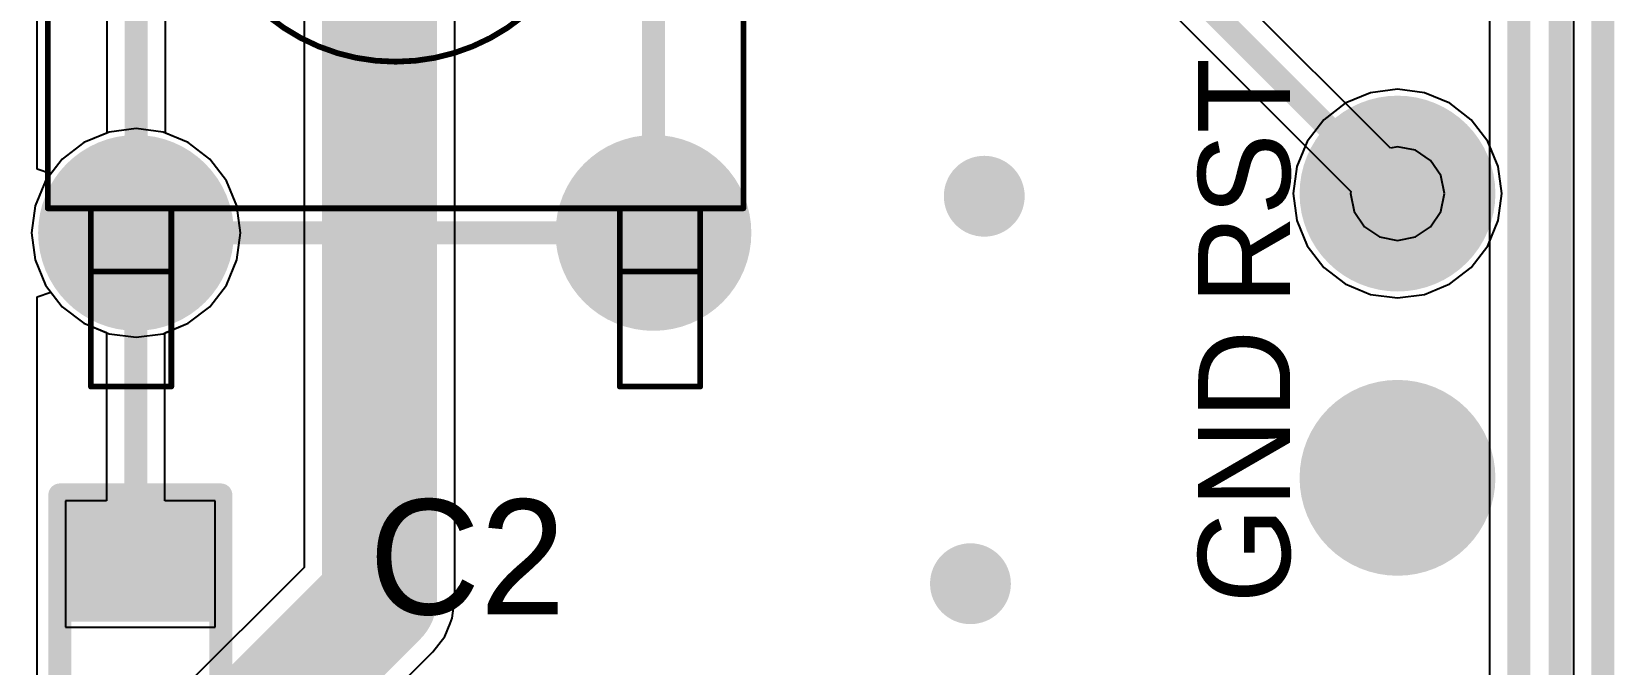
# Model space of a CAD drawing. Extents: x 10.58 to 11.54, y 9.91 to 15.27.
# Drawn here: x 10.997 to 11.539, y 12.898 to 13.114 of the extents above; entities that cross this region are included whole.
import ezdxf

# ---------------------------------------------------------------- set-up
doc = ezdxf.new("R2010")
doc.units = 0
doc.layers.get('0').update_dxf_attribs({"linetype": 'CONTINUOUS'})
for name, color, linetype in [('BOTTOMLAYER', 5, 'CONTINUOUS'), ('BOTTOMSOLDER', 6, 'CONTINUOUS'), ('KEEPOUTLAYER', 6, 'CONTINUOUS'), ('MULTILAYER', 9, 'CONTINUOUS'), ('TOPLAYER', 1, 'CONTINUOUS'), ('TOPOVERLAY', 2, 'CONTINUOUS'), ('TOPPASTE', 8, 'CONTINUOUS'), ('TOPSOLDER', 216, 'CONTINUOUS')]:
    doc.layers.add(name, color=color, linetype=linetype)

# ---------------------------------------------------------------- blocks, each defined once
blk = doc.blocks.new('TP_1_5_8')
at = {"layer": 'TOPLAYER', "const_width": 0.029528}
blk.add_lwpolyline([(-0.014764, 0, 1), (0.014764, 0, 1)], format="xyb", close=True, dxfattribs=at)
at = {"layer": 'TOPPASTE', "const_width": 0.029528}
blk.add_lwpolyline([(-0.014764, 0, 1), (0.014764, 0, 1)], format="xyb", close=True, dxfattribs=at)
at = {"layer": 'TOPSOLDER', "const_width": 0.033528}
blk.add_lwpolyline([(-0.016764, 0, 1), (0.016764, 0, 1)], format="xyb", close=True, dxfattribs=at)
blk = doc.blocks.new('SW_6_6_4_3_11')
at = {"layer": 'BOTTOMLAYER', "const_width": 0.029528}
for points in [[(-0.142717, 0.088583, 1), (-0.113189, 0.088583, 1)], [(0.113189, 0.088583, 1), (0.142717, 0.088583, 1)], [(-0.142717, -0.088583, 1), (-0.113189, -0.088583, 1)], [(0.113189, -0.088583, 1), (0.142717, -0.088583, 1)]]:
    blk.add_lwpolyline(points, format="xyb", close=True, dxfattribs=at)
at = {"layer": 'BOTTOMSOLDER', "const_width": 0.033528}
for points in [[(-0.144717, 0.088583, 1), (-0.111189, 0.088583, 1)], [(0.111189, 0.088583, 1), (0.144717, 0.088583, 1)], [(-0.144717, -0.088583, 1), (-0.111189, -0.088583, 1)], [(0.111189, -0.088583, 1), (0.144717, -0.088583, 1)]]:
    blk.add_lwpolyline(points, format="xyb", close=True, dxfattribs=at)
at = {"layer": 'MULTILAYER', "const_width": 0.029528}
for points in [[(-0.142717, 0.088583, 1), (-0.113189, 0.088583, 1)], [(0.113189, 0.088583, 1), (0.142717, 0.088583, 1)], [(-0.142717, -0.088583, 1), (-0.113189, -0.088583, 1)], [(0.113189, -0.088583, 1), (0.142717, -0.088583, 1)]]:
    blk.add_lwpolyline(points, format="xyb", close=True, dxfattribs=at)
at = {"layer": 'TOPLAYER', "const_width": 0.029528}
for points in [[(-0.142717, 0.088583, 1), (-0.113189, 0.088583, 1)], [(0.113189, 0.088583, 1), (0.142717, 0.088583, 1)], [(-0.142717, -0.088583, 1), (-0.113189, -0.088583, 1)], [(0.113189, -0.088583, 1), (0.142717, -0.088583, 1)]]:
    blk.add_lwpolyline(points, format="xyb", close=True, dxfattribs=at)
at = {"layer": 'TOPOVERLAY', "const_width": 0.007874}
for points in [[(-0.127953, 0.088583), (0.127953, 0.088583)], [(-0.127953, 0.088583), (-0.127953, -0.088583)], [(0.127953, 0.088583), (0.127953, -0.088583)], [(-0.127953, -0.088583), (0.127953, -0.088583)]]:
    blk.add_lwpolyline(points, dxfattribs=at)
at = {"layer": 'TOPOVERLAY', "const_width": 0.003937}
for points in [[(-0.129921, 0.088583, 1), (-0.125984, 0.088583, 1)], [(-0.129921, 0.088583, 1), (-0.125984, 0.088583, 1)], [(0.125984, 0.088583, 1), (0.129921, 0.088583, 1)], [(0.125984, 0.088583, 1), (0.129921, 0.088583, 1)], [(-0.129921, -0.088583, 1), (-0.125984, -0.088583, 1)], [(-0.129921, -0.088583, 1), (-0.125984, -0.088583, 1)], [(0.125984, -0.088583, 1), (0.129921, -0.088583, 1)], [(0.125984, -0.088583, 1), (0.129921, -0.088583, 1)]]:
    blk.add_lwpolyline(points, format="xyb", close=True, dxfattribs=at)
at = {"layer": 'TOPSOLDER', "const_width": 0.033528}
for points in [[(-0.144717, 0.088583, 1), (-0.111189, 0.088583, 1)], [(0.111189, 0.088583, 1), (0.144717, 0.088583, 1)], [(-0.144717, -0.088583, 1), (-0.111189, -0.088583, 1)], [(0.111189, -0.088583, 1), (0.144717, -0.088583, 1)]]:
    blk.add_lwpolyline(points, format="xyb", close=True, dxfattribs=at)
blk = doc.blocks.new('R_0603_16')
at = {"layer": 'TOPLAYER'}
for points in [[(-0.015748, -0.019685), (-0.015748, 0.019685), (-0.047244, -0.019685), (-0.047244, 0.019685)], [(0.047244, -0.019685), (0.047244, 0.019685), (0.015748, -0.019685), (0.015748, 0.019685)]]:
    blk.add_solid(points, dxfattribs=at)
at = {"layer": 'TOPOVERLAY', "const_width": 0.007874}
for points in [[(-0.055118, -0.027559), (-0.055118, 0.027559)], [(0.055118, 0.027559), (-0.055118, 0.027559)], [(0.055118, -0.027559), (0.055118, 0.027559)], [(0.055118, -0.027559), (-0.055118, -0.027559)]]:
    blk.add_lwpolyline(points, dxfattribs=at)
at = {"layer": 'TOPOVERLAY', "const_width": 0.003937}
for points in [[(-0.057087, 0.027559, 1), (-0.05315, 0.027559, 1)], [(-0.057087, 0.027559, 1), (-0.05315, 0.027559, 1)], [(0.05315, 0.027559, 1), (0.057087, 0.027559, 1)], [(0.05315, 0.027559, 1), (0.057087, 0.027559, 1)], [(-0.057087, -0.027559, 1), (-0.05315, -0.027559, 1)], [(-0.057087, -0.027559, 1), (-0.05315, -0.027559, 1)], [(0.05315, -0.027559, 1), (0.057087, -0.027559, 1)], [(0.05315, -0.027559, 1), (0.057087, -0.027559, 1)]]:
    blk.add_lwpolyline(points, format="xyb", close=True, dxfattribs=at)
at = {"layer": 'TOPPASTE'}
for points in [[(-0.015748, -0.019685), (-0.015748, 0.019685), (-0.047244, -0.019685), (-0.047244, 0.019685)], [(0.047244, -0.019685), (0.047244, 0.019685), (0.015748, -0.019685), (0.015748, 0.019685)]]:
    blk.add_solid(points, dxfattribs=at)
at = {"layer": 'TOPSOLDER'}
for points in [[(-0.011748, -0.023685), (-0.011748, 0.023685), (-0.051244, -0.023685), (-0.051244, 0.023685)], [(0.051244, -0.023685), (0.051244, 0.023685), (0.011748, -0.023685), (0.011748, 0.023685)]]:
    blk.add_solid(points, dxfattribs=at)
blk = doc.blocks.new('TP_1_5_43')
at = {"layer": 'TOPLAYER', "const_width": 0.029528}
blk.add_lwpolyline([(-0.014764, 0, 1), (0.014764, 0, 1)], format="xyb", close=True, dxfattribs=at)
at = {"layer": 'TOPPASTE', "const_width": 0.029528}
blk.add_lwpolyline([(-0.014764, 0, 1), (0.014764, 0, 1)], format="xyb", close=True, dxfattribs=at)
at = {"layer": 'TOPSOLDER', "const_width": 0.033528}
blk.add_lwpolyline([(-0.016764, 0, 1), (0.016764, 0, 1)], format="xyb", close=True, dxfattribs=at)

msp = doc.modelspace()

# ---------------------------------------------------------------- linework, layer by layer
at = {"layer": 'BOTTOMLAYER'}
for p, q in [((11.090421, 13.479266), (11.090421, 12.930902)), ((11.142044, 12.920211), (11.142044, 13.453455)), ((11.496355, 13.384952), (11.496355, 12.880667)), ((10.999006, 13.067289), (10.999006, 13.279512)), ((11.462376, 13.074481), (11.355602, 13.181254)), ((11.34141, 13.167062), (11.448894, 13.059579)), ((11.023626, 13.079969), (11.015007, 13.076398)), ((11.032876, 13.081186), (11.023626, 13.079969)), ((11.042126, 13.079969), (11.032876, 13.081186)), ((11.050745, 13.076398), (11.042126, 13.079969)), ((11.015007, 13.076398), (11.007605, 13.070719)), ((11.058147, 13.070719), (11.050745, 13.076398)), ((11.464817, 13.074966), (11.462376, 13.074481)), ((11.470962, 13.073744), (11.464817, 13.074966)), ((11.476171, 13.070263), (11.470962, 13.073744)), ((11.00374, 13.065682), (10.999006, 13.067289)), ((11.007605, 13.070719), (11.00374, 13.065682)), ((11.063827, 13.063317), (11.058147, 13.070719)), ((11.479651, 13.065054), (11.476171, 13.070263)), ((11.067397, 13.054698), (11.063827, 13.063317)), ((11.480874, 13.05891), (11.479651, 13.065054)), ((11.448894, 13.059579), (11.448761, 13.05891)), ((11.448761, 13.05891), (11.449983, 13.052765)), ((11.479651, 13.052765), (11.480874, 13.05891)), ((11.068615, 13.045448), (11.067397, 13.054698)), ((11.449983, 13.052765), (11.453463, 13.047556)), ((11.476171, 13.047556), (11.479651, 13.052765)), ((11.067397, 13.036198), (11.068615, 13.045448)), ((11.453463, 13.047556), (11.458673, 13.044075)), ((11.470962, 13.044075), (11.476171, 13.047556)), ((11.458673, 13.044075), (11.464817, 13.042853)), ((11.464817, 13.042853), (11.470962, 13.044075)), ((11.063827, 13.027579), (11.067397, 13.036198)), ((10.999006, 13.023606), (11.00374, 13.025213)), ((10.999006, 12.758256), (10.999006, 13.023606)), ((11.00374, 13.025213), (11.007605, 13.020177)), ((11.058147, 13.020177), (11.063827, 13.027579)), ((11.007605, 13.020177), (11.015007, 13.014497)), ((11.050745, 13.014497), (11.058147, 13.020177)), ((11.015007, 13.014497), (11.023626, 13.010927)), ((11.042126, 13.010927), (11.050745, 13.014497)), ((11.023626, 13.010927), (11.032876, 13.009709)), ((11.032876, 13.009709), (11.042126, 13.010927)), ((11.090421, 12.930902), (11.046875, 12.887356)), ((11.141165, 12.91353), (11.142044, 12.920211)), ((11.138586, 12.907305), (11.140409, 12.911707)), ((11.140409, 12.911707), (11.141165, 12.91353)), ((11.134484, 12.901959), (11.138586, 12.907305)), ((11.083378, 12.850853), (11.134484, 12.901959))]:
    msp.add_line(p, q, dxfattribs=at)
for points, const_width in [([(11.116233, 12.920211), (11.116233, 13.479266)], 0.03937), ([(11.520563, 12.82336), (11.520563, 13.413912)], 0.007874), ([(11.50639, 12.87651), (11.50639, 13.389108)], 0.007874), ([(11.339855, 13.182809), (11.463754, 13.05891)], 0.007874), ([(11.463754, 13.05891), (11.464817, 13.05891)], 0.007874), ([(11.065126, 12.869105), (11.116233, 12.920211)], 0.03937)]:
    msp.add_lwpolyline(points, dxfattribs=dict(at, const_width=const_width))
for points, const_width in [([(11.318398, 13.058006, 1), (11.328241, 13.058006, 1)], 0.009843), ([(11.459896, 13.05891, 1), (11.469738, 13.05891, 1)], 0.009843), ([(11.461786, 13.05891, 1), (11.465723, 13.05891, 1)], 0.003937), ([(11.461786, 13.05891, 1), (11.465723, 13.05891, 1)], 0.003937), ([(11.462849, 13.05891, 1), (11.466786, 13.05891, 1)], 0.003937), ([(11.10639, 12.920211, 1), (11.126075, 12.920211, 1)], 0.019685), ([(11.10639, 12.920211, 1), (11.126075, 12.920211, 1)], 0.019685), ([(11.313674, 12.925329, 1), (11.323516, 12.925329, 1)], 0.009843)]:
    msp.add_lwpolyline(points, format="xyb", close=True, dxfattribs=dict(at, const_width=const_width))
at = {"layer": 'BOTTOMSOLDER', "const_width": 0.013843}
for points in [[(11.316398, 13.058006, 1), (11.330241, 13.058006, 1)], [(11.457896, 13.05891, 1), (11.471738, 13.05891, 1)], [(11.311674, 12.925329, 1), (11.325516, 12.925329, 1)]]:
    msp.add_lwpolyline(points, format="xyb", close=True, dxfattribs=at)
at = {"layer": 'KEEPOUTLAYER', "const_width": 0.007874}
msp.add_lwpolyline([(11.535131, 12.641469), (11.535131, 15.102101)], dxfattribs=at)
at = {"layer": 'MULTILAYER', "const_width": 0.009843}
for points in [[(11.318398, 13.058006, 1), (11.328241, 13.058006, 1)], [(11.459896, 13.05891, 1), (11.469738, 13.05891, 1)], [(11.313674, 12.925329, 1), (11.323516, 12.925329, 1)]]:
    msp.add_lwpolyline(points, format="xyb", close=True, dxfattribs=at)
at = {"layer": 'TOPLAYER'}
for p, q in [((11.525096, 13.303066), (11.525096, 12.651505)), ((11.022841, 13.267158), (11.022841, 13.079643)), ((11.042911, 13.079643), (11.042911, 13.267158)), ((11.455567, 13.093431), (11.446948, 13.08986)), ((11.464817, 13.094648), (11.455567, 13.093431)), ((11.474067, 13.093431), (11.464817, 13.094648)), ((11.482686, 13.08986), (11.474067, 13.093431)), ((11.446948, 13.08986), (11.439546, 13.084181)), ((11.490088, 13.084181), (11.482686, 13.08986)), ((11.439546, 13.084181), (11.433867, 13.076779)), ((11.495768, 13.076779), (11.490088, 13.084181)), ((11.022841, 13.079643), (11.015007, 13.076398)), ((11.050745, 13.076398), (11.042911, 13.079643)), ((11.015007, 13.076398), (11.007605, 13.070719)), ((11.058147, 13.070719), (11.050745, 13.076398)), ((11.433867, 13.076779), (11.430296, 13.06816)), ((11.499338, 13.06816), (11.495768, 13.076779)), ((11.007605, 13.070719), (11.001926, 13.063317)), ((11.063827, 13.063317), (11.058147, 13.070719)), ((11.430296, 13.06816), (11.429078, 13.05891)), ((11.500556, 13.05891), (11.499338, 13.06816)), ((11.001926, 13.063317), (10.998355, 13.054698)), ((11.067397, 13.054698), (11.063827, 13.063317)), ((11.429078, 13.05891), (11.430296, 13.04966)), ((11.499338, 13.04966), (11.500556, 13.05891)), ((10.998355, 13.054698), (10.997137, 13.045448)), ((11.068615, 13.045448), (11.067397, 13.054698)), ((10.997137, 13.045448), (10.998355, 13.036198)), ((11.067397, 13.036198), (11.068615, 13.045448)), ((11.430296, 13.04966), (11.433867, 13.04104)), ((11.495768, 13.04104), (11.499338, 13.04966)), ((11.433867, 13.04104), (11.439546, 13.033639)), ((11.490088, 13.033639), (11.495768, 13.04104)), ((10.998355, 13.036198), (11.001926, 13.027579)), ((11.063827, 13.027579), (11.067397, 13.036198)), ((11.439546, 13.033639), (11.446948, 13.027959)), ((11.482686, 13.027959), (11.490088, 13.033639)), ((11.001926, 13.027579), (11.007605, 13.020177)), ((11.058147, 13.020177), (11.063827, 13.027579)), ((11.446948, 13.027959), (11.455567, 13.024389)), ((11.455567, 13.024389), (11.464817, 13.023171)), ((11.464817, 13.023171), (11.474067, 13.024389)), ((11.474067, 13.024389), (11.482686, 13.027959)), ((11.007605, 13.020177), (11.015007, 13.014497)), ((11.050745, 13.014497), (11.058147, 13.020177)), ((11.015007, 13.014497), (11.022723, 13.011301)), ((11.042794, 13.011204), (11.050745, 13.014497)), ((11.022723, 13.011301), (11.022723, 12.95375)), ((11.042794, 12.95375), (11.042794, 13.011204)), ((11.022723, 12.95375), (11.008768, 12.95375)), ((11.008768, 12.95375), (11.008768, 12.910443)), ((11.059949, 12.95375), (11.042794, 12.95375)), ((11.059949, 12.910443), (11.059949, 12.95375)), ((11.008768, 12.910443), (11.059949, 12.910443))]:
    msp.add_line(p, q, dxfattribs=at)
at = {"layer": 'TOPLAYER', "const_width": 0.007874}
for points in [[(11.032876, 13.045448), (11.032876, 13.301353)], [(11.032759, 12.928697), (11.032759, 13.045331)]]:
    msp.add_lwpolyline(points, dxfattribs=at)
at = {"layer": 'TOPLAYER'}
for points, const_width in [([(11.318398, 13.058006, 1), (11.328241, 13.058006, 1)], 0.009843), ([(11.459896, 13.05891, 1), (11.469738, 13.05891, 1)], 0.009843), ([(11.03079, 13.045331, 1), (11.034727, 13.045331, 1)], 0.003937), ([(11.030908, 13.045448, 1), (11.034845, 13.045448, 1)], 0.003937), ([(11.03079, 12.928697, 1), (11.034727, 12.928697, 1)], 0.003937), ([(11.313674, 12.925329, 1), (11.323516, 12.925329, 1)], 0.009843)]:
    msp.add_lwpolyline(points, format="xyb", close=True, dxfattribs=dict(at, const_width=const_width))
at = {"layer": 'TOPOVERLAY', "const_width": 0.001969}
for points in [[(11.00265, 13.053871), (11.00265, 13.29206)], [(11.240839, 13.053871), (11.240839, 13.29206)], [(11.00265, 13.053871), (11.240839, 13.053871)], [(11.017414, 12.992847), (11.017414, 13.053871)], [(11.044973, 12.992847), (11.044973, 13.053871)], [(11.198517, 12.992847), (11.198517, 13.053871)], [(11.226076, 12.992847), (11.226076, 13.053871)], [(11.017414, 13.032218), (11.044973, 13.032218)], [(11.198517, 13.032218), (11.226076, 13.032218)], [(11.017414, 12.992847), (11.044973, 12.992847)], [(11.198517, 12.992847), (11.226076, 12.992847)]]:
    msp.add_lwpolyline(points, dxfattribs=at)
at = {"layer": 'TOPOVERLAY'}
for points, const_width in [([(11.190643, 13.172966, 1), (11.052847, 13.172966, 1)], 0.001969), ([(11.002158, 13.053871, 1), (11.003142, 13.053871, 1)], 0.000984), ([(11.002158, 13.053871, 1), (11.003142, 13.053871, 1)], 0.000984), ([(11.016922, 13.053871, 1), (11.017906, 13.053871, 1)], 0.000984), ([(11.044481, 13.053871, 1), (11.045465, 13.053871, 1)], 0.000984), ([(11.198025, 13.053871, 1), (11.199009, 13.053871, 1)], 0.000984), ([(11.225584, 13.053871, 1), (11.226568, 13.053871, 1)], 0.000984), ([(11.240347, 13.053871, 1), (11.241331, 13.053871, 1)], 0.000984), ([(11.240347, 13.053871, 1), (11.241331, 13.053871, 1)], 0.000984), ([(11.016922, 13.032218, 1), (11.017906, 13.032218, 1)], 0.000984), ([(11.044481, 13.032218, 1), (11.045465, 13.032218, 1)], 0.000984), ([(11.198025, 13.032218, 1), (11.199009, 13.032218, 1)], 0.000984), ([(11.225584, 13.032218, 1), (11.226568, 13.032218, 1)], 0.000984), ([(11.016922, 12.992847, 1), (11.017906, 12.992847, 1)], 0.000984), ([(11.016922, 12.992847, 1), (11.017906, 12.992847, 1)], 0.000984), ([(11.044481, 12.992847, 1), (11.045465, 12.992847, 1)], 0.000984), ([(11.044481, 12.992847, 1), (11.045465, 12.992847, 1)], 0.000984), ([(11.198025, 12.992847, 1), (11.199009, 12.992847, 1)], 0.000984), ([(11.198025, 12.992847, 1), (11.199009, 12.992847, 1)], 0.000984), ([(11.225584, 12.992847, 1), (11.226568, 12.992847, 1)], 0.000984), ([(11.225584, 12.992847, 1), (11.226568, 12.992847, 1)], 0.000984)]:
    msp.add_lwpolyline(points, format="xyb", close=True, dxfattribs=dict(at, const_width=const_width))
at = {"layer": 'TOPSOLDER', "const_width": 0.013843}
for points in [[(11.316398, 13.058006, 1), (11.330241, 13.058006, 1)], [(11.457896, 13.05891, 1), (11.471738, 13.05891, 1)], [(11.311674, 12.925329, 1), (11.325516, 12.925329, 1)]]:
    msp.add_lwpolyline(points, format="xyb", close=True, dxfattribs=at)

# ---------------------------------------------------------------- block references
for name, p, rotation in [('SW_6_6_4_3_11', (11.121459, 13.173401), 90), ('TP_1_5_8', (11.464817, 13.05891), 90), ('TP_1_5_43', (11.464817, 12.961585), 90), ('R_0603_16', (11.034359, 12.900601), 270)]:
    msp.add_blockref(name, p, dxfattribs=dict(rotation=rotation))

# ---------------------------------------------------------------- texts
at = {"layer": 'TOPOVERLAY'}
for s, p in [('RST', (11.428044, 13.020998)), ('GND', (11.428044, 12.918636))]:
    msp.add_text(s, height=0.031496, rotation=90, dxfattribs=at).set_placement(p)
msp.add_text('C2', height=0.03937, dxfattribs=at).set_placement((11.112645, 12.914832))

doc.saveas('drawing.dxf')
